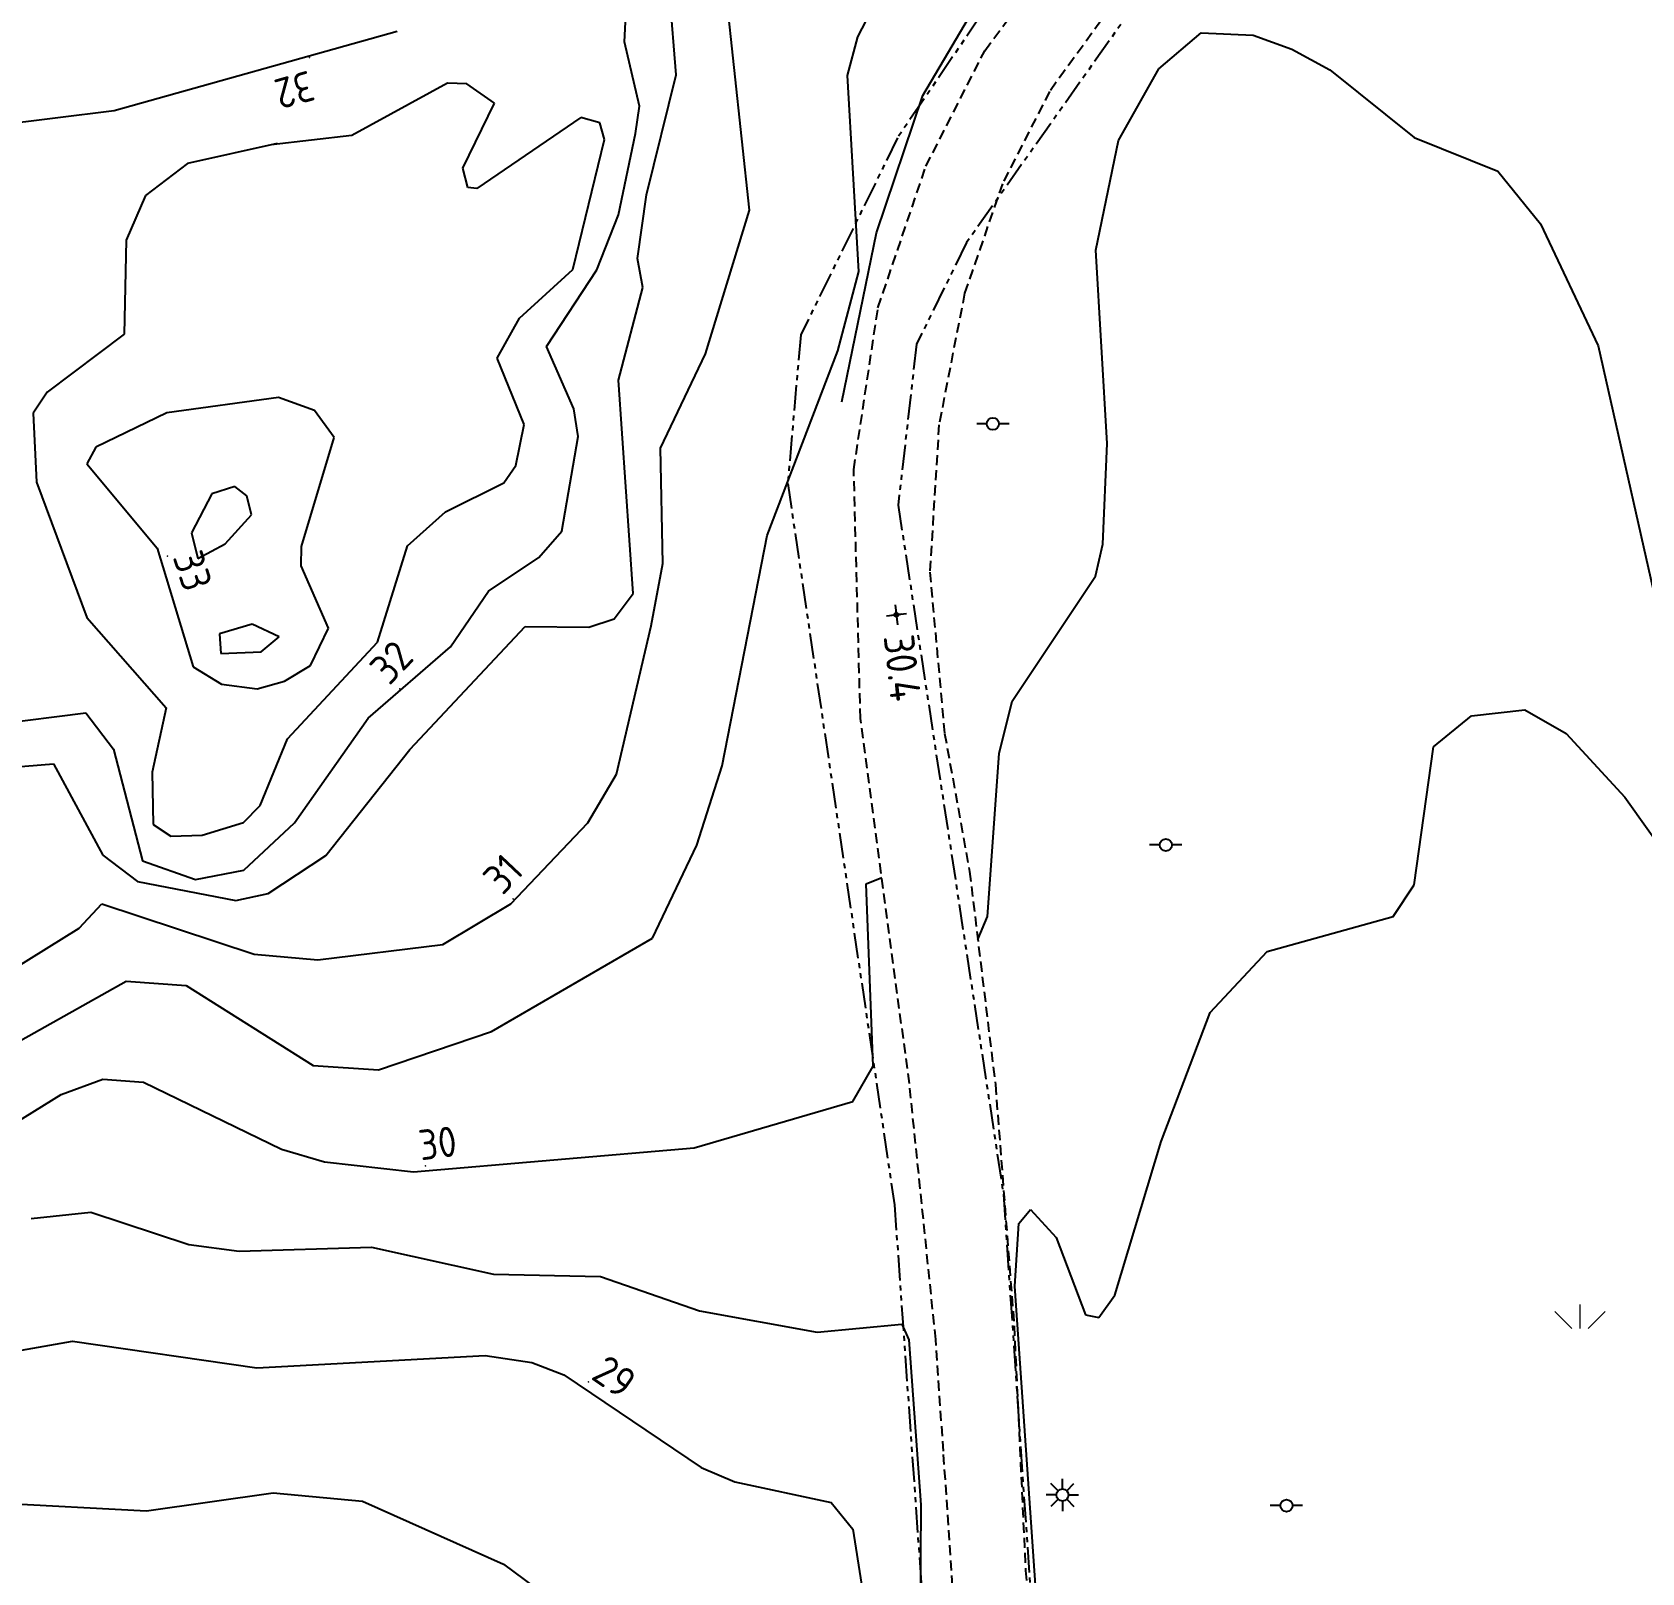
# Model space of a CAD drawing. Header units: metres. Extents: x 139929 to 143267, y 6401995 to 6404511.
# Drawn here: x 140066.3 to 140146, y 6402172.7 to 6402248.9 of the extents above; entities that cross this region are included whole.
import ezdxf
from ezdxf.enums import TextEntityAlignment as Align

# ---------------------------------------------------------------- set-up
doc = ezdxf.new("R2010")
doc.units = ezdxf.units.M
doc.linetypes.add('DASHED', pattern=[0.75, 0.5, -0.25])
doc.linetypes.add('PHANTOM', pattern=[2.5, 1.25, -0.25, 0.25, -0.25, 0.25, -0.25])
for name, color, linetype in [('M-BEF-BELYSNINGSSTOLPE', 4, 'Continuous'), ('M-BEF-BÄCK', 7, 'Continuous'), ('M-BEF-NIVÅ', 4, 'Continuous'), ('M-BEF-NIVÅKURVA-PRIMÄR-0.5M', 12, 'Continuous'), ('M-BEF-NIVÅKURVA-PRIMÄR-1.0M', 12, 'Continuous'), ('M-BEF-VÄGKANT', 1, 'DASHED'), ('M-GR-FASTIGHETSGRÄNS', 3, 'PHANTOM')]:
    doc.layers.add(name, color=color, linetype=linetype)
doc.layers.add('PRI_MARKSLAG_KÄRR', color=100, linetype='Continuous', lineweight=18)
doc.styles.add('ISO', font='iso.shx', dxfattribs={"height": 2.5})
doc.linetypes.add('Bäck', pattern='A,5,[107,sma.shx,S=1,R=0,X=0,Y=0],5', length=10)

# ---------------------------------------------------------------- blocks, each defined once
blk = doc.blocks.new('PRI_L_ALLM')
for points in [[(-0.3, 0, 0), (-0.8, 0, 0)], [(0.8, 0, 0), (0.3, 0, 0)]]:
    blk.add_polyline3d(points)
blk.add_circle((0, 0), 0.3)
blk = doc.blocks.new('PRI_L_BELYS')
for points in [[(-0.212, 0.212, 0), (-0.566, 0.566, 0)], [(0.212, 0.212, 0), (0.566, 0.566, 0)], [(-0.212, -0.212, 0), (-0.566, -0.566, 0)], [(0.212, -0.212, 0), (0.566, -0.566, 0)]]:
    blk.add_polyline3d(points)
blk.add_circle((0, 0), 0.3)
blk = doc.blocks.new('PRI_M_KÄRR')
for points in [[(-1.249, 0.849, 0), (-0.4, 0, 0)], [(0, 1.2, 0), (0, 0, 0)], [(1.249, 0.849, 0), (0.4, 0, 0)]]:
    blk.add_polyline3d(points)
blk = doc.blocks.new('PRI_NIVÅ_HÖJDPUNKT_ISM')
at = {"color": 7}
for p, q in [((-0.25, 0), (0.25, 0)), ((0, 0.25), (0, -0.25))]:
    blk.add_line(p, q, dxfattribs=at)
blk = doc.blocks.new('PRI_LED_BELYS')
at = {"color": 0, "linetype": 'Continuous'}
for p, q in [((0, 0.5), (0, 1.33)), ((-0.5, 0), (-1.33, 0)), ((0.5, 0), (1.33, 0)), ((0, -0.5), (0, -1.33))]:
    blk.add_line(p, q, dxfattribs=at)
blk.add_circle((0, 0), 0.5, dxfattribs=at)
blk = doc.blocks.new('SPWDEF')
at = {"color": 0, "linetype": 'Continuous'}
for p, q in [((-1, 0), (1, 0)), ((0, -1), (0, 1))]:
    blk.add_line(p, q, dxfattribs=at)
blk.add_circle((0, 0), 0.2)
blk = doc.blocks.new('PRI_NIVÅ_HÖJDPKT')
at = {"color": 0, "linetype": 'Continuous', "lineweight": -3}
blk.add_circle((183, 184), 0.0005, dxfattribs=at)

msp = doc.modelspace()

# ---------------------------------------------------------------- linework, layer by layer
at = {"layer": 'M-BEF-BÄCK', "lineweight": -3}
for p, q in [((140110.418, 6402245.813), (140114.239, 6402252.289)), ((140108.129, 6402239.011), (140110.418, 6402245.813)), ((140106.403, 6402230.649), (140108.129, 6402239.011))]:
    msp.add_line(p, q, dxfattribs=at)
at = {"layer": 'M-BEF-BÄCK', "linetype": 'Bäck', "lineweight": -3}
for p, q in [((140110.418, 6402245.813, 29.727), (140114.239, 6402252.289, 29.601)), ((140108.129, 6402239.011, 29.893), (140110.418, 6402245.813, 29.727)), ((140106.403, 6402230.649, 30.03), (140108.129, 6402239.011, 29.893))]:
    msp.add_line(p, q, dxfattribs=at)
at = {"layer": 'M-BEF-NIVÅKURVA-PRIMÄR-0.5M', "linetype": 'Continuous', "lineweight": -3}
for p, q in [((140107.194, 6402248.706, 30.5), (140109.238, 6402252.65, 30.5)), ((140098.206, 6402246.826, 31.5), (140097.832, 6402251.485, 31.5)), ((140106.688, 6402246.792, 30.5), (140107.194, 6402248.706, 30.5)), ((140086.89, 6402246.413, 32.5), (140082.158, 6402243.819, 32.5)), ((140087.851, 6402246.385, 32.5), (140086.89, 6402246.413, 32.5)), ((140089.22, 6402245.434, 32.5), (140087.851, 6402246.385, 32.5)), ((140096.746, 6402240.884, 31.5), (140098.206, 6402246.826, 31.5)), ((140107.246, 6402237.094, 30.5), (140106.688, 6402246.792, 30.5)), ((140087.661, 6402242.203, 32.5), (140089.22, 6402245.434, 32.5)), ((140093.501, 6402244.714, 32.5), (140088.353, 6402241.196, 32.5)), ((140094.433, 6402244.456, 32.5), (140093.501, 6402244.714, 32.5)), ((140094.66, 6402243.636, 32.5), (140094.433, 6402244.456, 32.5)), ((140078.471, 6402243.428, 32.5), (140074.028, 6402242.437, 32.5)), ((140082.158, 6402243.819, 32.5), (140078.169, 6402243.361, 32.5)), ((140093.106, 6402237.191, 32.5), (140094.66, 6402243.636, 32.5)), ((140074.028, 6402242.437, 32.5), (140071.95, 6402240.857, 32.5)), ((140087.896, 6402241.245, 32.5), (140087.661, 6402242.203, 32.5)), ((140071.95, 6402240.857, 32.5), (140070.993, 6402238.642, 32.5)), ((140088.353, 6402241.196, 32.5), (140087.896, 6402241.245, 32.5)), ((140096.305, 6402237.734, 31.5), (140096.746, 6402240.884, 31.5)), ((140070.993, 6402238.642, 32.5), (140070.902, 6402233.997, 32.5)), ((140096.558, 6402236.302, 31.5), (140096.305, 6402237.734, 31.5)), ((140090.46, 6402234.793, 32.5), (140093.106, 6402237.191, 32.5)), ((140106.218, 6402233.162, 30.5), (140107.246, 6402237.094, 30.5)), ((140095.365, 6402231.72, 31.5), (140096.558, 6402236.302, 31.5)), ((140089.352, 6402232.814, 32.5), (140090.46, 6402234.793, 32.5)), ((140070.902, 6402233.997, 32.5), (140067.09, 6402231.121, 32.5)), ((140090.688, 6402229.53, 32.5), (140089.352, 6402232.814, 32.5)), ((140102.718, 6402224.031, 30.5), (140106.218, 6402233.162, 30.5)), ((140096.08, 6402221.162, 31.5), (140095.365, 6402231.72, 31.5)), ((140067.09, 6402231.121, 32.5), (140066.395, 6402230.083, 32.5)), ((140066.395, 6402230.083, 32.5), (140066.562, 6402226.661, 32.5)), ((140090.278, 6402227.501, 32.5), (140090.688, 6402229.53, 32.5)), ((140089.676, 6402226.64, 32.5), (140090.278, 6402227.501, 32.5)), ((140066.562, 6402226.661, 32.5), (140069.051, 6402219.975, 32.5)), ((140076.376, 6402226.448, 33.5), (140075.234, 6402226.093, 33.5)), ((140076.964, 6402225.991, 33.5), (140076.376, 6402226.448, 33.5)), ((140086.797, 6402225.205, 32.5), (140089.676, 6402226.64, 32.5)), ((140075.234, 6402226.093, 33.5), (140074.223, 6402224.166, 33.5)), ((140077.191, 6402225.046, 33.5), (140076.964, 6402225.991, 33.5)), ((140075.887, 6402223.624, 33.5), (140077.191, 6402225.046, 33.5)), ((140084.916, 6402223.518, 32.5), (140086.797, 6402225.205, 32.5)), ((140074.223, 6402224.166, 33.5), (140074.534, 6402222.894, 33.5)), ((140100.489, 6402212.623, 30.5), (140102.718, 6402224.031, 30.5)), ((140074.534, 6402222.894, 33.5), (140075.887, 6402223.624, 33.5)), ((140083.44, 6402218.755, 32.5), (140084.916, 6402223.518, 32.5)), ((140095.148, 6402219.899, 31.5), (140096.08, 6402221.162, 31.5)), ((140069.051, 6402219.975, 32.5), (140072.973, 6402215.504, 32.5)), ((140077.226, 6402219.635, 33.5), (140075.614, 6402219.159, 33.5)), ((140078.568, 6402219.017, 33.5), (140077.226, 6402219.635, 33.5)), ((140085.024, 6402213.431, 31.5), (140090.741, 6402219.532, 31.5)), ((140090.741, 6402219.532, 31.5), (140093.887, 6402219.493, 31.5)), ((140093.887, 6402219.493, 31.5), (140095.148, 6402219.899, 31.5)), ((140075.614, 6402219.159, 33.5), (140075.682, 6402218.186, 33.5)), ((140077.673, 6402218.273, 33.5), (140078.568, 6402219.017, 33.5)), ((140078.975, 6402213.966, 32.5), (140083.44, 6402218.755, 32.5)), ((140075.682, 6402218.186, 33.5), (140077.673, 6402218.273, 33.5)), ((140072.973, 6402215.504, 32.5), (140072.285, 6402212.321, 32.5)), ((140137.573, 6402215.102, 29.5), (140140.206, 6402215.395, 29.5)), ((140140.206, 6402215.395, 29.5), (140142.248, 6402214.237, 29.5)), ((140135.687, 6402213.577, 29.5), (140137.573, 6402215.102, 29.5)), ((140077.623, 6402210.665, 32.5), (140078.975, 6402213.966, 32.5)), ((140142.248, 6402214.237, 29.5), (140145.161, 6402211.073, 29.5)), ((140080.876, 6402208.193, 31.5), (140085.024, 6402213.431, 31.5)), ((140134.732, 6402206.74, 29.5), (140135.687, 6402213.577, 29.5)), ((140064.141, 6402212.47, 31.5), (140067.392, 6402212.722, 31.5)), ((140067.392, 6402212.722, 31.5), (140069.836, 6402208.204, 31.5)), ((140072.285, 6402212.321, 32.5), (140072.333, 6402209.723, 32.5)), ((140099.235, 6402208.705, 30.5), (140100.489, 6402212.623, 30.5)), ((140076.8, 6402209.824, 32.5), (140077.623, 6402210.665, 32.5)), ((140145.161, 6402211.073, 29.5), (140147.452, 6402207.865, 29.5)), ((140072.333, 6402209.723, 32.5), (140073.204, 6402209.147, 32.5)), ((140074.755, 6402209.205, 32.5), (140076.8, 6402209.824, 32.5)), ((140073.204, 6402209.147, 32.5), (140074.755, 6402209.205, 32.5)), ((140069.836, 6402208.204, 31.5), (140071.561, 6402206.897, 31.5)), ((140078.029, 6402206.311, 31.5), (140080.876, 6402208.193, 31.5)), ((140097.045, 6402204.105, 30.5), (140099.235, 6402208.705, 30.5)), ((140071.561, 6402206.897, 31.5), (140076.426, 6402205.965, 31.5)), ((140133.699, 6402205.171, 29.5), (140134.732, 6402206.74, 29.5)), ((140076.426, 6402205.965, 31.5), (140078.029, 6402206.311, 31.5)), ((140127.455, 6402203.435, 29.5), (140133.699, 6402205.171, 29.5)), ((140089.072, 6402199.474, 30.5), (140097.045, 6402204.105, 30.5)), ((140124.63, 6402200.425, 29.5), (140127.455, 6402203.435, 29.5)), ((140062.957, 6402197.461, 30.5), (140070.998, 6402201.971, 30.5)), ((140070.998, 6402201.971, 30.5), (140073.961, 6402201.758, 30.5)), ((140073.961, 6402201.758, 30.5), (140080.254, 6402197.798, 30.5)), ((140122.205, 6402194.03, 29.5), (140124.63, 6402200.425, 29.5)), ((140083.48, 6402197.584, 30.5), (140089.072, 6402199.474, 30.5)), ((140080.254, 6402197.798, 30.5), (140083.48, 6402197.584, 30.5)), ((140119.923, 6402186.438, 29.5), (140122.205, 6402194.03, 29.5)), ((140115.168, 6402189.985, 29.5), (140115.748, 6402190.678, 29.5)), ((140115.748, 6402190.678, 29.5), (140117.009, 6402189.279, 29.5)), ((140066.294, 6402190.223, 29.5), (140069.248, 6402190.543, 29.5)), ((140069.248, 6402190.543, 29.5), (140074.091, 6402188.946, 29.5)), ((140114.976, 6402186.874, 29.5), (140115.168, 6402189.985, 29.5)), ((140117.009, 6402189.279, 29.5), (140118.461, 6402185.451, 29.5)), ((140074.091, 6402188.946, 29.5), (140076.59, 6402188.608, 29.5)), ((140076.59, 6402188.608, 29.5), (140083.129, 6402188.81, 29.5)), ((140083.129, 6402188.81, 29.5), (140089.17, 6402187.477, 29.5)), ((140089.17, 6402187.477, 29.5), (140094.461, 6402187.347, 29.5)), ((140094.461, 6402187.347, 29.5), (140099.373, 6402185.65, 29.5)), ((140116.321, 6402167.464, 29.5), (140114.976, 6402186.874, 29.5)), ((140119.125, 6402185.324, 29.5), (140119.923, 6402186.438, 29.5)), ((140099.373, 6402185.65, 29.5), (140105.186, 6402184.601, 29.5)), ((140118.461, 6402185.451, 29.5), (140119.125, 6402185.324, 29.5)), ((140105.186, 6402184.601, 29.5), (140109.385, 6402184.989, 29.5)), ((140109.385, 6402184.989, 29.5), (140109.728, 6402184.215, 29.5)), ((140109.728, 6402184.215, 29.5), (140110.318, 6402176.049, 29.5)), ((140063.125, 6402176.236, 28.5), (140072.007, 6402175.754, 28.5)), ((140072.007, 6402175.754, 28.5), (140078.265, 6402176.641, 28.5)), ((140078.265, 6402176.641, 28.5), (140082.696, 6402176.243, 28.5)), ((140082.696, 6402176.243, 28.5), (140089.673, 6402173.109, 28.5)), ((140110.318, 6402176.049, 29.5), (140110.245, 6402166.539, 29.5)), ((140089.673, 6402173.109, 28.5), (140096.85, 6402167.825, 28.5))]:
    msp.add_line(p, q, dxfattribs=at)
at = {"layer": 'M-BEF-NIVÅKURVA-PRIMÄR-1.0M', "linetype": 'Continuous', "lineweight": -3}
for p, q in [((140101.834, 6402240.129, 31), (140100.636, 6402251.318, 31)), ((140095.652, 6402248.461, 32), (140095.756, 6402250.423, 32)), ((140084.41, 6402248.97, 32), (140070.394, 6402245.047, 32)), ((140122.096, 6402247.12, 30), (140124.196, 6402248.909, 30)), ((140124.196, 6402248.909, 30), (140126.758, 6402248.791, 30)), ((140126.758, 6402248.791, 30), (140128.682, 6402248.101, 30)), ((140096.392, 6402245.283, 32), (140095.652, 6402248.461, 32)), ((140128.682, 6402248.101, 30), (140130.56, 6402247.074, 30)), ((140120.094, 6402243.582, 30), (140122.096, 6402247.12, 30)), ((140130.56, 6402247.074, 30), (140134.732, 6402243.723, 30)), ((140070.394, 6402245.047, 32), (140064.022, 6402244.249, 32)), ((140096.202, 6402243.922, 32), (140096.392, 6402245.283, 32)), ((140095.356, 6402239.894, 32), (140096.202, 6402243.922, 32)), ((140118.98, 6402238.147, 30), (140120.094, 6402243.582, 30)), ((140134.732, 6402243.723, 30), (140138.866, 6402242.053, 30)), ((140138.866, 6402242.053, 30), (140140.987, 6402239.462, 30)), ((140099.668, 6402233.028, 31), (140101.834, 6402240.129, 31)), ((140094.291, 6402237.176, 32), (140095.356, 6402239.894, 32)), ((140140.987, 6402239.462, 30), (140143.835, 6402233.414, 30)), ((140119.539, 6402228.585, 30), (140118.98, 6402238.147, 30)), ((140091.788, 6402233.378, 32), (140094.291, 6402237.176, 32)), ((140093.155, 6402230.294, 32), (140091.788, 6402233.378, 32)), ((140097.437, 6402228.353, 31), (140099.668, 6402233.028, 31)), ((140143.835, 6402233.414, 30), (140147.181, 6402218.571, 30)), ((140078.533, 6402230.857, 33), (140073.009, 6402230.101, 33)), ((140080.32, 6402230.217, 33), (140078.533, 6402230.857, 33)), ((140073.009, 6402230.101, 33), (140069.488, 6402228.405, 33)), ((140081.289, 6402228.876, 33), (140080.32, 6402230.217, 33)), ((140093.368, 6402228.932, 32), (140093.155, 6402230.294, 32)), ((140079.665, 6402223.478, 33), (140081.289, 6402228.876, 33)), ((140092.554, 6402224.25, 32), (140093.368, 6402228.932, 32)), ((140069.488, 6402228.405, 33), (140069.055, 6402227.584, 33)), ((140097.554, 6402222.649, 31), (140097.437, 6402228.353, 31)), ((140119.326, 6402223.598, 30), (140119.539, 6402228.585, 30)), ((140069.055, 6402227.584, 33), (140072.525, 6402223.408, 33)), ((140091.421, 6402222.943, 32), (140092.554, 6402224.25, 32)), ((140072.525, 6402223.408, 33), (140074.308, 6402217.525, 33)), ((140079.648, 6402222.534, 33), (140079.665, 6402223.478, 33)), ((140118.957, 6402222.015, 30), (140119.326, 6402223.598, 30)), ((140081.002, 6402219.438, 33), (140079.648, 6402222.534, 33)), ((140088.921, 6402221.27, 32), (140091.421, 6402222.943, 32)), ((140096.98, 6402219.557, 31), (140097.554, 6402222.649, 31)), ((140114.83, 6402215.833, 30), (140118.957, 6402222.015, 30)), ((140087.04, 6402218.511, 32), (140088.921, 6402221.27, 32)), ((140080.118, 6402217.6, 33), (140081.002, 6402219.438, 33)), ((140095.26, 6402212.209, 31), (140096.98, 6402219.557, 31)), ((140082.965, 6402214.982, 32), (140087.04, 6402218.511, 32)), ((140074.308, 6402217.525, 33), (140075.709, 6402216.666, 33)), ((140078.838, 6402216.824, 33), (140080.118, 6402217.6, 33)), ((140075.709, 6402216.666, 33), (140077.469, 6402216.433, 33)), ((140077.469, 6402216.433, 33), (140078.838, 6402216.824, 33)), ((140114.192, 6402213.239, 30), (140114.83, 6402215.833, 30)), ((140062.794, 6402214.466, 32), (140068.993, 6402215.258, 32)), ((140068.993, 6402215.258, 32), (140070.375, 6402213.451, 32)), ((140079.32, 6402209.805, 32), (140082.965, 6402214.982, 32)), ((140070.375, 6402213.451, 32), (140071.809, 6402207.924, 32)), ((140113.613, 6402205.175, 30), (140114.192, 6402213.239, 30)), ((140093.833, 6402209.812, 31), (140095.26, 6402212.209, 31)), ((140076.817, 6402207.46, 32), (140079.32, 6402209.805, 32)), ((140090.026, 6402205.794, 31), (140093.833, 6402209.812, 31)), ((140071.809, 6402207.924, 32), (140074.429, 6402207.006, 32)), ((140074.429, 6402207.006, 32), (140076.817, 6402207.46, 32)), ((140107.615, 6402206.789, 30), (140108.385, 6402207.103, 30)), ((140107.956, 6402197.766, 30), (140107.615, 6402206.789, 30)), ((140068.669, 6402204.591, 31), (140069.792, 6402205.803, 31)), ((140069.792, 6402205.803, 31), (140077.337, 6402203.316, 31)), ((140086.664, 6402203.791, 31), (140090.026, 6402205.794, 31)), ((140113.137, 6402204.035, 30), (140113.613, 6402205.175, 30)), ((140060.155, 6402199.293, 31), (140068.669, 6402204.591, 31)), ((140080.482, 6402203.021, 31), (140086.664, 6402203.791, 31)), ((140077.337, 6402203.316, 31), (140080.482, 6402203.021, 31)), ((140106.954, 6402196.009, 30), (140107.956, 6402197.766, 30)), ((140067.78, 6402196.367, 30), (140069.842, 6402197.123, 30)), ((140069.842, 6402197.123, 30), (140071.85, 6402196.978, 30)), ((140071.85, 6402196.978, 30), (140078.677, 6402193.656, 30)), ((140061.968, 6402192.764, 30), (140067.78, 6402196.367, 30)), ((140099.106, 6402193.718, 30), (140106.954, 6402196.009, 30)), ((140078.677, 6402193.656, 30), (140080.807, 6402193.024, 30)), ((140080.807, 6402193.024, 30), (140085.21, 6402192.541, 30)), ((140085.21, 6402192.541, 30), (140099.106, 6402193.718, 30)), ((140065.249, 6402183.602, 29), (140068.346, 6402184.151, 29)), ((140068.346, 6402184.151, 29), (140077.458, 6402182.838, 29)), ((140077.458, 6402182.838, 29), (140088.754, 6402183.443, 29)), ((140088.754, 6402183.443, 29), (140091.065, 6402183.106, 29)), ((140091.065, 6402183.106, 29), (140092.646, 6402182.493, 29)), ((140092.646, 6402182.493, 29), (140099.449, 6402177.907, 29)), ((140099.449, 6402177.907, 29), (140101.122, 6402177.197, 29)), ((140101.122, 6402177.197, 29), (140105.882, 6402176.177, 29)), ((140105.882, 6402176.177, 29), (140106.953, 6402174.843, 29)), ((140106.953, 6402174.843, 29), (140107.38, 6402172.129, 29))]:
    msp.add_line(p, q, dxfattribs=at)
at = {"layer": 'M-BEF-VÄGKANT', "lineweight": -3}
for p, q in [((140113.484, 6402248.024), (140117.27, 6402253.131)), ((140120.553, 6402251.318), (140116.693, 6402246.012)), ((140110.572, 6402242.308), (140113.484, 6402248.024)), ((140116.693, 6402246.012), (140114.36, 6402241.441)), ((140108.199, 6402235.3), (140110.572, 6402242.308)), ((140114.36, 6402241.441), (140112.485, 6402236.015)), ((140112.485, 6402236.015), (140111.215, 6402229.51)), ((140107.001, 6402227.29), (140108.199, 6402235.3)), ((140111.215, 6402229.51), (140110.763, 6402222.213)), ((140107.331, 6402214.971), (140107.001, 6402227.29)), ((140110.763, 6402222.213), (140111.495, 6402214.236)), ((140109.752, 6402196.901), (140107.331, 6402214.971)), ((140111.495, 6402214.236), (140112.73, 6402207.405)), ((140112.73, 6402207.405), (140114.007, 6402196.851)), ((140111.058, 6402184.24), (140109.752, 6402196.901)), ((140114.007, 6402196.851), (140114.936, 6402184.914)), ((140111.435, 6402178.707), (140111.058, 6402184.24)), ((140114.936, 6402184.914), (140115.501, 6402172.801)), ((140112.041, 6402169.814), (140111.435, 6402178.707)), ((140115.501, 6402172.801), (140116.145, 6402164.938))]:
    msp.add_line(p, q, dxfattribs=at)
at = {"layer": 'M-BEF-VÄGKANT'}
for p, q in [((140113.484, 6402248.024), (140117.27, 6402253.131)), ((140120.553, 6402251.318), (140116.693, 6402246.012)), ((140110.572, 6402242.308), (140113.484, 6402248.024)), ((140116.693, 6402246.012), (140114.36, 6402241.441)), ((140108.199, 6402235.3), (140110.572, 6402242.308)), ((140114.36, 6402241.441), (140112.485, 6402236.015)), ((140112.485, 6402236.015), (140111.215, 6402229.51)), ((140107.001, 6402227.29), (140108.199, 6402235.3)), ((140111.215, 6402229.51), (140110.763, 6402222.213)), ((140107.331, 6402214.971), (140107.001, 6402227.29)), ((140110.763, 6402222.213), (140111.495, 6402214.236)), ((140109.752, 6402196.901), (140107.331, 6402214.971)), ((140111.495, 6402214.236), (140112.73, 6402207.405)), ((140112.73, 6402207.405), (140114.007, 6402196.851)), ((140111.058, 6402184.24), (140109.752, 6402196.901)), ((140114.007, 6402196.851), (140114.936, 6402184.914)), ((140111.435, 6402178.707), (140111.058, 6402184.24)), ((140114.936, 6402184.914), (140115.501, 6402172.801)), ((140112.041, 6402169.814), (140111.435, 6402178.707)), ((140115.501, 6402172.801), (140116.145, 6402164.938))]:
    msp.add_line(p, q, dxfattribs=at)
at = {"layer": 'M-GR-FASTIGHETSGRÄNS'}
for p, q in [((140121.077, 6402250.551), (140112.58, 6402238.523)), ((140121.077, 6402250.551), (140112.58, 6402238.523)), ((140113.294, 6402249.783), (140109.171, 6402243.716)), ((140113.294, 6402249.783), (140109.171, 6402243.716)), ((140109.171, 6402243.716), (140104.373, 6402233.957)), ((140109.171, 6402243.716), (140104.373, 6402233.957)), ((140112.58, 6402238.523), (140110.105, 6402233.492)), ((140112.58, 6402238.523), (140110.105, 6402233.492)), ((140104.373, 6402233.957), (140103.731, 6402226.602)), ((140104.373, 6402233.957), (140103.731, 6402226.602)), ((140110.105, 6402233.492), (140109.197, 6402225.536)), ((140110.105, 6402233.492), (140109.197, 6402225.536)), ((140103.731, 6402226.602), (140109.016, 6402190.902)), ((140103.731, 6402226.602), (140109.016, 6402190.902)), ((140109.197, 6402225.536), (140114.408, 6402191.411)), ((140109.197, 6402225.536), (140114.408, 6402191.411)), ((140114.408, 6402191.411), (140118.468, 6402131.595)), ((140114.408, 6402191.411), (140118.468, 6402131.595)), ((140109.016, 6402190.902), (140113.311, 6402130.015)), ((140109.016, 6402190.902), (140113.311, 6402130.015))]:
    msp.add_line(p, q, dxfattribs=at)

# ---------------------------------------------------------------- block references
at = {"layer": 'M-BEF-BELYSNINGSSTOLPE'}
for p in [(140113.883, 6402229.559), (140113.883, 6402229.559), (140122.441, 6402208.712), (140122.441, 6402208.712), (140128.412, 6402176.015), (140128.412, 6402176.015)]:
    msp.add_blockref('PRI_L_ALLM', p, dxfattribs=at)
at = {"layer": 'M-BEF-BELYSNINGSSTOLPE', "color": 1, "linetype": 'Continuous', "lineweight": -3, "xscale": 0.6, "yscale": 0.6, "zscale": 0.6}
msp.add_blockref('PRI_LED_BELYS', (140117.324, 6402176.541), dxfattribs=at)
at = {"layer": 'M-BEF-BELYSNINGSSTOLPE', "lineweight": -3}
msp.add_blockref('PRI_L_BELYS', (140117.324, 6402176.541), dxfattribs=at)
at = {"layer": 'M-BEF-NIVÅ', "xscale": 0.5, "yscale": 0.5, "zscale": 0.5, "rotation": 276.7500002446786}
msp.add_blockref('SPWDEF', (140109.108, 6402220.105), dxfattribs=at)
at = {"layer": 'M-BEF-NIVÅ', "lineweight": -3, "rotation": 276.7500002446787}
msp.add_blockref('PRI_NIVÅ_HÖJDPUNKT_ISM', (140109.108, 6402220.105), dxfattribs=at)
at = {"layer": 'M-BEF-NIVÅKURVA-PRIMÄR-1.0M', "color": 1, "linetype": 'Continuous', "lineweight": -3, "xscale": 0.001, "yscale": 0.001, "zscale": 0.001}
for p in [(140079.891, 6402247.495, 32), (140072.854, 6402222.824, 33), (140084.348, 6402216.25, 32), (140089.955, 6402205.865, 31), (140085.628, 6402192.646, 30), (140093.684, 6402181.952, 29)]:
    msp.add_blockref('PRI_NIVÅ_HÖJDPKT', p, dxfattribs=at)
at = {"layer": 'PRI_MARKSLAG_KÄRR', "lineweight": -3}
msp.add_blockref('PRI_M_KÄRR', (140142.934, 6402184.776), dxfattribs=at)
at = {"layer": 'PRI_MARKSLAG_KÄRR', "color": 1, "linetype": 'Continuous', "lineweight": -3}
msp.add_blockref('PRI_M_KÄRR', (140142.934, 6402184.776), dxfattribs=at)

# ---------------------------------------------------------------- texts
at = {"layer": 'M-BEF-NIVÅ', "style": 'ISO'}
for rotation in [276.16046, 276.75]:
    msp.add_text('30.4', height=1.5, rotation=rotation, dxfattribs=at).set_placement((140109.215, 6402219.111), align=Align.MIDDLE_LEFT)
at = {"layer": 'M-BEF-NIVÅKURVA-PRIMÄR-1.0M', "style": 'ISO'}
for s, rotation, p in [('32', 195.903, (140079.891, 6402247.495)), ('33', 287.69399, (140072.854, 6402222.824)), ('32', 46.584, (140084.348, 6402216.25)), ('31', 46.638, (140089.955, 6402205.865)), ('30', 7.218, (140085.628, 6402192.646)), ('29', 325.33199, (140093.684, 6402181.952))]:
    msp.add_text(s, height=1.5, rotation=rotation, dxfattribs=at).set_placement(p, align=Align.BOTTOM_LEFT)

doc.saveas('drawing.dxf')
